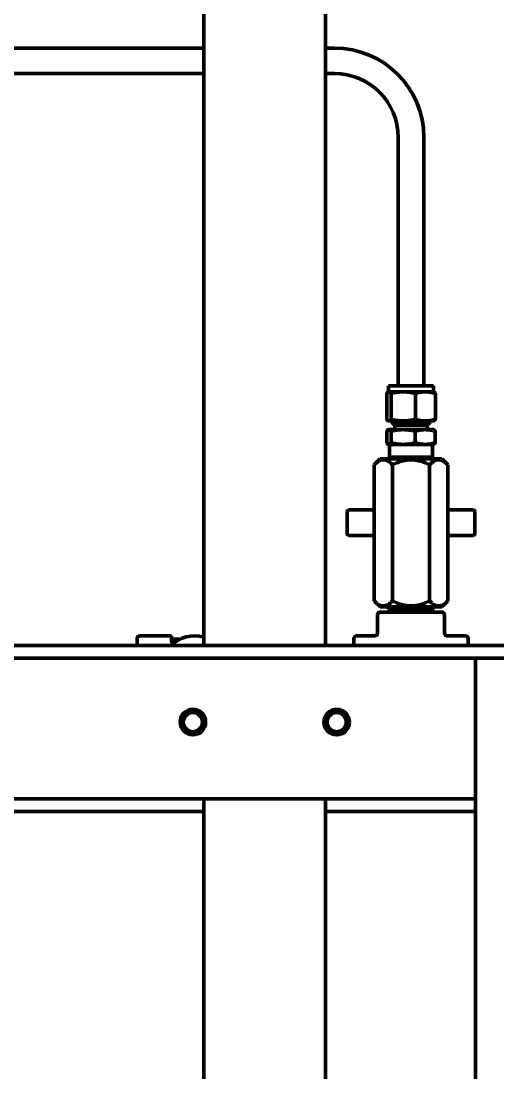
# Model space of a CAD drawing. Header units: inches. Extents: x 11 to 1621, y 11 to 1332.
# Drawn here: x 1085.09 to 1094.4, y 327.62 to 348.19 of the extents above; entities that cross this region are included whole.
import ezdxf

# ---------------------------------------------------------------- set-up
doc = ezdxf.new("R2010")
doc.units = ezdxf.units.IN
doc.header["$LTSCALE"] = 48
doc.header["$MEASUREMENT"] = 0
doc.layers.add('Dimension (ANSI)', color=7, linetype='Continuous', lineweight=25)
doc.layers.add('Visible (ANSI)', color=7, linetype='Continuous', lineweight=50)
doc.styles.add('Dimension Text', font='tahoma.ttf')
doc.dimstyles.new('ELC FT', dxfattribs={"dimscale": 48, "dimtxt": 0.12, "dimasz": 0.098425, "dimexe": 0.05, "dimexo": 0.1, "dimgap": 0.031496, "dimtad": 1, "dimdec": 5, "dimzin": 3, "dimdsep": 46, "dimlunit": 4, "dimtxsty": 'Dimension Text', "dimcen": 0.09, "dimdle": 0.5, "dimclrd": 5, "dimclre": 5, "dimclrt": 256, "dimadec": 1, "dimazin": 3, "dimtfac": 0.833333, "dimtofl": 0, "dimtmove": 0, "dimatfit": 3, "dimfxl": 0, "dimfrac": 2, "dimtolj": 1, "dimtzin": 0, "dimlwd": 25, "dimlwe": 25, "dimarcsym": 0})

# ---------------------------------------------------------------- blocks, each defined once
blk = doc.blocks.new('*D32')
at = {"layer": 'Defpoints', "color": 0, "linetype": 'Continuous', "transparency": 16777216}
for p in [(1009.144, 460.889), (1167.944, 460.889), (1018.545, 291.451)]:
    blk.add_point(p, dxfattribs=at)
at = {"layer": 'Dimension (ANSI)', "color": 5, "linetype": 'Continuous', "lineweight": 25, "transparency": 16777216}
for p, q in [((1163.144, 460.889), (1006.744, 460.889)), ((1009.144, 296.176), (1009.144, 456.165)), ((1013.745, 291.451), (1006.744, 291.451))]:
    blk.add_line(p, q, dxfattribs=at)
at = {"layer": 'Dimension (ANSI)', "color": 5, "linetype": 'Continuous', "transparency": 16777216}
for points in [[(1008.356, 456.165), (1009.931, 456.165), (1009.144, 460.889)], [(1008.356, 296.176), (1009.931, 296.176), (1009.144, 291.451)]]:
    blk.add_solid(points, dxfattribs=at)
at = {"layer": 'Dimension (ANSI)', "linetype": 'Continuous', "lineweight": 25, "transparency": 16777216, "insert": (1003.996, 376.17), "char_height": 5.76, "attachment_point": 5, "rotation": 90, "style": 'Dimension Text'}
blk.add_mtext('\\A1;14\'-1 7/16"', dxfattribs=at)
blk = doc.blocks.new('*D51')
at = {"layer": 'Defpoints', "color": 0, "linetype": 'Continuous', "transparency": 16777216}
for p in [(1146.447, 546.451), (994.545, 291.451), (1018.545, 291.451)]:
    blk.add_point(p, dxfattribs=at)
at = {"layer": 'Dimension (ANSI)', "color": 5, "linetype": 'Continuous', "lineweight": 25, "transparency": 16777216}
for p, q in [((1141.647, 546.451), (992.145, 546.451)), ((994.545, 541.727), (994.545, 296.176)), ((1013.745, 291.451), (992.145, 291.451))]:
    blk.add_line(p, q, dxfattribs=at)
at = {"layer": 'Dimension (ANSI)', "color": 5, "linetype": 'Continuous', "transparency": 16777216}
for points in [[(993.758, 541.727), (995.333, 541.727), (994.545, 546.451)], [(993.758, 296.176), (995.333, 296.176), (994.545, 291.451)]]:
    blk.add_solid(points, dxfattribs=at)
at = {"layer": 'Dimension (ANSI)', "linetype": 'Continuous', "lineweight": 25, "transparency": 16777216, "insert": (990.034, 418.951), "char_height": 5.76, "attachment_point": 5, "rotation": 90, "style": 'Dimension Text'}
blk.add_mtext('\\A1;21\'-3"', dxfattribs=at)

msp = doc.modelspace()

# ---------------------------------------------------------------- linework, layer by layer
at = {"layer": 'Visible (ANSI)'}
for p, q in [((1088.664479, 364.721471), (1088.664479, 335.966301)), ((1091.044479, 364.721471), (1091.044479, 335.966301)), ((1088.664479, 347.657451), (1079.108979, 347.657451)), ((1091.216979, 347.657451), (1091.044479, 347.657451)), ((1088.664479, 347.157451), (1079.108979, 347.157451)), ((1091.216979, 347.157451), (1091.044479, 347.157451)), ((1092.466979, 345.907451), (1092.466979, 341.049851)), ((1092.966979, 345.907451), (1092.966979, 341.049851)), ((1092.276979, 341.049851), (1093.156979, 341.049851)), ((1092.276979, 341.049851), (1092.276979, 340.929851)), ((1093.156979, 341.049851), (1093.156979, 340.929851)), ((1092.241016, 340.391592), (1092.241016, 340.89811)), ((1092.276979, 340.929851), (1092.270832, 340.926984)), ((1092.283043, 340.929851), (1092.276979, 340.929851)), ((1092.563051, 340.929851), (1092.283043, 340.929851)), ((1092.325069, 340.391592), (1092.325069, 340.89811)), ((1092.996988, 340.929851), (1092.563051, 340.929851)), ((1092.801033, 340.391592), (1092.801033, 340.89811)), ((1093.156979, 340.929851), (1092.996988, 340.929851)), ((1093.156979, 340.929851), (1093.163127, 340.926984)), ((1093.192943, 340.391592), (1093.192943, 340.89811)), ((1092.276979, 340.359851), (1092.270832, 340.362718)), ((1092.276979, 340.359851), (1092.283043, 340.359851)), ((1092.283043, 340.359851), (1092.563051, 340.359851)), ((1092.341979, 340.359851), (1092.341979, 340.334401)), ((1092.563051, 340.359851), (1092.996988, 340.359851)), ((1092.996988, 340.359851), (1093.156979, 340.359851)), ((1093.091979, 340.359851), (1093.091979, 340.334401)), ((1093.156979, 340.359851), (1093.163127, 340.362718)), ((1092.24372, 339.932911), (1092.24372, 340.158291)), ((1092.279479, 340.189851), (1092.273367, 340.187)), ((1092.285508, 340.189851), (1092.279479, 340.189851)), ((1092.563926, 340.189851), (1092.285508, 340.189851)), ((1092.327296, 339.932911), (1092.327296, 340.158291)), ((1092.341979, 340.334401), (1093.091979, 340.334401)), ((1092.401529, 340.274851), (1092.341979, 340.334401)), ((1092.401529, 340.274851), (1093.032429, 340.274851)), ((1092.401529, 340.274851), (1092.401529, 340.189851)), ((1092.995397, 340.189851), (1092.563926, 340.189851)), ((1092.800556, 339.932911), (1092.800556, 340.158291)), ((1093.154479, 340.189851), (1092.995397, 340.189851)), ((1093.032429, 340.274851), (1093.091979, 340.334401)), ((1093.032429, 340.274851), (1093.032429, 340.189851)), ((1093.154479, 340.189851), (1093.160592, 340.187)), ((1093.190239, 339.932911), (1093.190239, 340.158291)), ((1092.279479, 339.901351), (1092.273367, 339.904201)), ((1092.279479, 339.901351), (1092.285508, 339.901351)), ((1092.285508, 339.901351), (1092.563926, 339.901351)), ((1092.296979, 339.653551), (1092.296979, 339.901351)), ((1092.563926, 339.901351), (1092.995397, 339.901351)), ((1092.995397, 339.901351), (1093.154479, 339.901351)), ((1093.136979, 339.653551), (1093.136979, 339.901351)), ((1093.154479, 339.901351), (1093.160592, 339.904201)), ((1092.111979, 339.619851), (1091.995292, 339.503163)), ((1093.321979, 339.619851), (1092.111979, 339.619851)), ((1093.136979, 339.653551), (1092.296979, 339.653551)), ((1092.298029, 339.619851), (1092.296979, 339.653551)), ((1093.13593, 339.619851), (1093.136979, 339.653551)), ((1093.321979, 339.619851), (1093.438667, 339.503163)), ((1091.995292, 339.503163), (1091.995292, 336.836539)), ((1092.356136, 339.503163), (1092.356136, 336.836539)), ((1093.077823, 339.503163), (1093.077823, 336.836539)), ((1093.438667, 339.503163), (1093.438667, 336.836539)), ((1091.466979, 338.588601), (1091.466979, 338.151101)), ((1091.995292, 338.619851), (1091.498229, 338.619851)), ((1093.935729, 338.619851), (1093.438667, 338.619851)), ((1093.966979, 338.588601), (1093.966979, 338.151101)), ((1091.995292, 338.119851), (1091.498229, 338.119851)), ((1093.935729, 338.119851), (1093.438667, 338.119851)), ((1092.111979, 336.719851), (1091.995292, 336.836539)), ((1093.321979, 336.719851), (1092.111979, 336.719851)), ((1092.296979, 336.653551), (1092.296979, 336.657851)), ((1093.136979, 336.653551), (1093.136979, 336.657851)), ((1093.321979, 336.719851), (1093.438667, 336.836539)), ((1092.061979, 336.210632), (1092.061979, 336.563851)), ((1093.315979, 336.619851), (1092.117979, 336.619851)), ((1092.350666, 336.653551), (1092.296979, 336.653551)), ((1092.297473, 336.637709), (1092.29716, 336.647739)), ((1092.297621, 336.648283), (1092.306736, 336.653551)), ((1092.642935, 336.653551), (1092.350666, 336.653551)), ((1093.136979, 336.653551), (1092.642935, 336.653551)), ((1093.103661, 336.653551), (1093.090688, 336.646051)), ((1093.091204, 336.64635), (1093.091204, 336.637719)), ((1093.371979, 336.210632), (1093.371979, 336.563851)), ((1087.356979, 336.098851), (1087.356979, 335.966301)), ((1088.028979, 336.154851), (1087.412979, 336.154851)), ((1088.028979, 336.154851), (1088.028979, 336.062104)), ((1088.191472, 336.089351), (1088.028979, 336.089351)), ((1091.596979, 336.098851), (1091.596979, 335.966301)), ((1092.006198, 336.154851), (1091.652979, 336.154851)), ((1093.427761, 336.154851), (1093.780979, 336.154851)), ((1093.836979, 335.966301), (1093.836979, 336.098851)), ((1095.976979, 335.966301), (1065.476979, 335.966301)), ((1095.976979, 335.716301), (1065.476979, 335.716301)), ((1093.976979, 303.316653), (1093.976979, 335.716301)), ((1088.438231, 334.716101), (1088.458227, 334.716101)), ((1088.613589, 334.653801), (1088.448229, 334.653801)), ((1091.260729, 334.653801), (1091.09537, 334.653801)), ((1091.250731, 334.716101), (1091.270727, 334.716101)), ((1088.664479, 334.591744), (1088.664479, 334.340858)), ((1091.044479, 334.591744), (1091.044479, 334.340858)), ((1088.448229, 334.278801), (1088.613589, 334.278801)), ((1091.09537, 334.278801), (1091.260729, 334.278801)), ((1093.976979, 332.966301), (1072.476979, 332.966301)), ((1088.664479, 332.966301), (1088.664479, 323.37191)), ((1091.044479, 332.966301), (1091.044479, 321.449061)), ((1081.851979, 332.716101), (1088.664479, 332.716101)), ((1091.044479, 332.716101), (1093.976979, 332.716101))]:
    msp.add_line(p, q, dxfattribs=at)
for centre, radius in [((1088.448229, 334.466301), 0.25), ((1088.448229, 334.466301), 0.1875), ((1091.260729, 334.466301), 0.25), ((1091.260729, 334.466301), 0.1875)]:
    msp.add_circle(centre, radius, dxfattribs=at)
for centre, radius, start, end in [((1091.216979, 345.907451), 1.75, 0, 90), ((1091.216979, 345.907451), 1.25, 0, 90), ((1091.498229, 338.588601), 0.03125, 90, 180), ((1093.935729, 338.588601), 0.03125, 0, 90), ((1091.498229, 338.151101), 0.03125, 180, 270), ((1093.935729, 338.151101), 0.03125, 270, 0), ((1092.234979, 336.657851), 0.062, 0, 90), ((1093.198979, 336.657851), 0.062, 90, 180), ((1092.117979, 336.563851), 0.056, 90, 180), ((1093.315979, 336.563851), 0.056, 0, 90), ((1087.412979, 336.098851), 0.056, 90, 180), ((1088.476979, 335.499851), 0.655, 73.3658478, 134.5909124), ((1091.652979, 336.098851), 0.056, 90, 180), ((1093.780979, 336.098851), 0.056, 0, 90)]:
    msp.add_arc(centre, radius, start, end, dxfattribs=at)
for points, weights in [([(1092.283043, 340.929851), (1092.263538, 340.929851), (1092.241016, 340.89811)], [1, 1.0379548493, 1]), ([(1092.325069, 340.89811), (1092.302547, 340.929851), (1092.283043, 340.929851)], [1, 1.0379548493, 1]), ([(1092.563051, 340.929851), (1092.452604, 340.929851), (1092.325069, 340.89811)], [1, 1.0379548493, 1]), ([(1092.801033, 340.89811), (1092.673499, 340.929851), (1092.563051, 340.929851)], [1, 1.0379548493, 1]), ([(1092.996988, 340.929851), (1092.906045, 340.929851), (1092.801033, 340.89811)], [1, 1.0379548493, 1]), ([(1093.192943, 340.89811), (1093.087931, 340.929851), (1092.996988, 340.929851)], [1, 1.0379548493, 1]), ([(1093.163127, 340.926984), (1093.177068, 340.920484), (1093.192943, 340.89811)], [1.01602932911, 1.02645721482, 1]), ([(1092.241016, 340.391592), (1092.263538, 340.359851), (1092.283043, 340.359851)], [1, 1.0379548493, 1]), ([(1092.283043, 340.359851), (1092.302547, 340.359851), (1092.325069, 340.391592)], [1, 1.0379548493, 1]), ([(1092.325069, 340.391592), (1092.452604, 340.359851), (1092.563051, 340.359851)], [1, 1.0379548493, 1]), ([(1092.563051, 340.359851), (1092.673499, 340.359851), (1092.801033, 340.391592)], [1, 1.0379548493, 1]), ([(1092.801033, 340.391592), (1092.906045, 340.359851), (1092.996988, 340.359851)], [1, 1.0379548493, 1]), ([(1092.996988, 340.359851), (1093.087931, 340.359851), (1093.192943, 340.391592)], [1, 1.0379548493, 1]), ([(1093.192943, 340.391592), (1093.177068, 340.369218), (1093.163127, 340.362718)], [1, 1.02645721482, 1.01602932911]), ([(1092.285508, 340.189851), (1092.266114, 340.189851), (1092.24372, 340.158291)], [1, 1.0379548493, 1]), ([(1092.327296, 340.158291), (1092.304902, 340.189851), (1092.285508, 340.189851)], [1, 1.0379548493, 1]), ([(1092.563926, 340.189851), (1092.454106, 340.189851), (1092.327296, 340.158291)], [1, 1.0379548493, 1]), ([(1092.800556, 340.158291), (1092.673746, 340.189851), (1092.563926, 340.189851)], [1, 1.0379548493, 1]), ([(1092.995397, 340.189851), (1092.904971, 340.189851), (1092.800556, 340.158291)], [1, 1.0379548493, 1]), ([(1093.190239, 340.158291), (1093.085824, 340.189851), (1092.995397, 340.189851)], [1, 1.0379548493, 1]), ([(1093.160592, 340.187), (1093.174454, 340.180537), (1093.190239, 340.158291)], [1.01602932911, 1.02645721482, 1]), ([(1092.24372, 339.932911), (1092.266114, 339.901351), (1092.285508, 339.901351)], [1, 1.0379548493, 1]), ([(1092.285508, 339.901351), (1092.304902, 339.901351), (1092.327296, 339.932911)], [1, 1.0379548493, 1]), ([(1092.327296, 339.932911), (1092.454106, 339.901351), (1092.563926, 339.901351)], [1, 1.0379548493, 1]), ([(1092.563926, 339.901351), (1092.673746, 339.901351), (1092.800556, 339.932911)], [1, 1.0379548493, 1]), ([(1092.800556, 339.932911), (1092.904971, 339.901351), (1092.995397, 339.901351)], [1, 1.0379548493, 1]), ([(1092.995397, 339.901351), (1093.085824, 339.901351), (1093.190239, 339.932911)], [1, 1.0379548493, 1]), ([(1093.190239, 339.932911), (1093.174454, 339.910665), (1093.160592, 339.904201)], [1, 1.02645721482, 1.01602932911]), ([(1091.995292, 339.503163), (1092.175714, 339.683585), (1092.356136, 339.503163)], [3.08126534619, 3.55793875414, 3.08126534619]), ([(1092.356136, 339.503163), (1092.716979, 339.683585), (1093.077823, 339.503163)], [3.08116983023, 3.5578284618, 3.08116983023]), ([(1093.077823, 339.503163), (1093.258245, 339.683585), (1093.438667, 339.503163)], [3.08126534619, 3.55793875414, 3.08126534619]), ([(1092.356136, 336.836539), (1092.175714, 336.656117), (1091.995292, 336.836539)], [3.14334479505, 3.62962192715, 3.14334479505]), ([(1093.077823, 336.836539), (1092.716979, 336.656117), (1092.356136, 336.836539)], [3.14334479505, 3.62962192715, 3.14334479505]), ([(1093.438667, 336.836539), (1093.258245, 336.656117), (1093.077823, 336.836539)], [3.14334479505, 3.62962192715, 3.14334479505])]:
    msp.add_rational_spline(points, weights, degree=2, dxfattribs=at)
for points, knots in [([(1092.297934, 336.637185), (1092.29712, 336.637656), (1092.297383, 336.638128), (1092.30046, 336.639208), (1092.303998, 336.639813), (1092.31249, 336.640792), (1092.316312, 336.641159), (1092.328512, 336.642164), (1092.338139, 336.642801), (1092.362709, 336.644184), (1092.378189, 336.644918), (1092.405881, 336.646085), (1092.416679, 336.646513), (1092.442558, 336.64748), (1092.45798, 336.648016), (1092.486583, 336.648968), (1092.499385, 336.649379), (1092.532633, 336.650409), (1092.553555, 336.651027), (1092.586144, 336.651967), (1092.5973, 336.652284), (1092.619924, 336.652917), (1092.631383, 336.653234), (1092.642935, 336.653551)], [-1.536046209, -1.536046209, -1.536046209, -1.536046209, -1.403581074, -1.403581074, -1.232146594, -1.232146594, -1.129065719, -1.129065719, -0.949071015, -0.949071015, -0.740888274, -0.740888274, -0.620846926, -0.620846926, -0.468810467, -0.468810467, -0.353477108, -0.353477108, -0.178549424, -0.178549424, -0.089468716, -0.089468716, -0.000001, -0.000001, -0.000001, -0.000001]), ([(1092.350666, 336.653551), (1092.344697, 336.65322), (1092.339197, 336.652888), (1092.329192, 336.652228), (1092.324687, 336.6519), (1092.312782, 336.650926), (1092.306831, 336.650276), (1092.300451, 336.649227), (1092.298786, 336.648828), (1092.297401, 336.648198), (1092.297153, 336.647969), (1092.29716, 336.64774)], [-44.12893957, -44.12893957, -44.12893957, -44.12893957, -44.0358478439, -44.0358478439, -43.9432849369, -43.9432849369, -43.7609707111, -43.7609707111, -43.6480642898, -43.6480642898, -43.583650653, -43.583650653, -43.583650653, -43.583650653]), ([(1092.452955, 336.619851), (1092.465904, 336.620409), (1092.479806, 336.620967), (1092.519042, 336.622455), (1092.545814, 336.623385), (1092.602258, 336.625245), (1092.631927, 336.626175), (1092.69239, 336.628035), (1092.72318, 336.628966), (1092.784038, 336.630826), (1092.814103, 336.631756), (1092.871708, 336.633616), (1092.899246, 336.634546), (1092.950143, 336.636406), (1092.973501, 336.637336), (1093.014636, 336.639196), (1093.032412, 336.640126), (1093.061314, 336.641986), (1093.072439, 336.642916), (1093.085803, 336.644581), (1093.089417, 336.645316), (1093.090688, 336.646051)], [0.8375, 0.8375, 0.8375, 0.8375, 0.83984375, 0.83984375, 0.84375, 0.84375, 0.84765625, 0.84765625, 0.8515625, 0.8515625, 0.85546875, 0.85546875, 0.859375, 0.859375, 0.86328125, 0.86328125, 0.8671875, 0.8671875, 0.87109375, 0.87109375, 0.87418020156, 0.87418020156, 0.87418020156, 0.87418020156]), ([(1092.71698, 336.619851), (1092.729208, 336.620223), (1092.741437, 336.620595), (1092.784038, 336.621897), (1092.814103, 336.622827), (1092.871708, 336.624687), (1092.899246, 336.625617), (1092.950143, 336.627477), (1092.973501, 336.628408), (1093.014636, 336.630268), (1093.032412, 336.631198), (1093.061314, 336.633058), (1093.072439, 336.633988), (1093.08737, 336.635848), (1093.091175, 336.636778), (1093.091204, 336.637712), (1093.091204, 336.637715), (1093.091204, 336.637719)], [0.85, 0.85, 0.85, 0.85, 0.8515625, 0.8515625, 0.85546875, 0.85546875, 0.859375, 0.859375, 0.86328125, 0.86328125, 0.8671875, 0.8671875, 0.87109375, 0.87109375, 0.875, 0.875, 0.87501497931, 0.87501497931, 0.87501497931, 0.87501497931]), ([(1088.046672, 336.021272), (1088.043532, 336.02501), (1088.040747, 336.028839), (1088.032131, 336.042897), (1088.028979, 336.053146), (1088.028979, 336.062104)], [-0.6369160341, -0.6369160341, -0.6369160341, -0.6369160341, -0.587006478, -0.587006478, -0.4539326286, -0.4539326286, -0.4539326286, -0.4539326286]), ([(1092.005981, 336.154851), (1092.012022, 336.154851), (1092.018141, 336.155855), (1092.029617, 336.159723), (1092.035118, 336.162646), (1092.044768, 336.170006), (1092.04904, 336.174539), (1092.055819, 336.184605), (1092.058412, 336.190268), (1092.061311, 336.200901), (1092.061979, 336.205897), (1092.061979, 336.210849)], [0, 0, 0, 0, 0.0460342136, 0.0460342136, 0.0922771303, 0.0922771303, 0.1385125002, 0.1385125002, 0.1847481402, 0.1847481402, 0.2224892902, 0.2224892902, 0.2224892902, 0.2224892902]), ([(1093.371979, 336.210849), (1093.37198, 336.204808), (1093.372983, 336.198689), (1093.376851, 336.187214), (1093.379774, 336.181712), (1093.387135, 336.172063), (1093.391667, 336.16779), (1093.401733, 336.161012), (1093.407397, 336.158419), (1093.418029, 336.15552), (1093.423025, 336.154851), (1093.427978, 336.154851)], [0, 0, 0, 0, 0.0460342136, 0.0460342136, 0.0922771303, 0.0922771303, 0.1385125002, 0.1385125002, 0.1847481402, 0.1847481402, 0.2224892902, 0.2224892902, 0.2224892902, 0.2224892902]), ([(1088.046672, 336.021272), (1088.048624, 336.018954), (1088.050861, 336.017057), (1088.055945, 336.014441), (1088.058727, 336.013747), (1088.064773, 336.013735), (1088.067918, 336.014423), (1088.074323, 336.01704), (1088.077503, 336.018944), (1088.080564, 336.021272)], [-0.1308801705, -0.1308801705, -0.1308801705, -0.1308801705, -0.0981327698, -0.0981327698, -0.0655865801, -0.0655865801, -0.0328939677, -0.0328939677, 0, 0, 0, 0])]:
    msp.add_open_spline(points, degree=3, knots=knots, dxfattribs=at)
for points in [[(1092.327922, 336.619851), (1092.317926, 336.625629), (1092.30793, 336.631407), (1092.297934, 336.637184)], [(1093.091204, 336.638017), (1093.101678, 336.631961), (1093.112152, 336.625906), (1093.122627, 336.619851)]]:
    msp.add_open_spline(points, degree=3, dxfattribs=at)

# ---------------------------------------------------------------- dimensions: what is measured, and where the dimension line sits
at = {"layer": 'Dimension (ANSI)', "color": 5, "linetype": 'Continuous', "lineweight": 25, "true_color": 0x0000ff}
for base, p1, p2, picture, middle in [((994.545281, 291.451101), (1146.446979, 546.451101), (1018.545281, 291.451101), '*D51', (994.545281, 418.951101)), ((1009.143755, 460.889261), (1018.545281, 291.451101), (1167.944479, 460.889261), '*D32', (1009.143755, 376.170181))]:
    dim = msp.add_linear_dim(base=base, p1=p1, p2=p2, angle=270, dimstyle='ELC FT', override={"dimgap": 0.031496, "dimdec": 5, "dimlfac": 1, "dimtol": 0, "dimlim": 0, "dimtp": 0, "dimtm": 0, "dimtdec": 2, "dimatfit": 1}, dxfattribs=at)
    dim.commit()
    dim.dimension.update_dxf_attribs({"geometry": picture, "text_midpoint": middle, "dimtype": 160})

doc.saveas('drawing.dxf')
